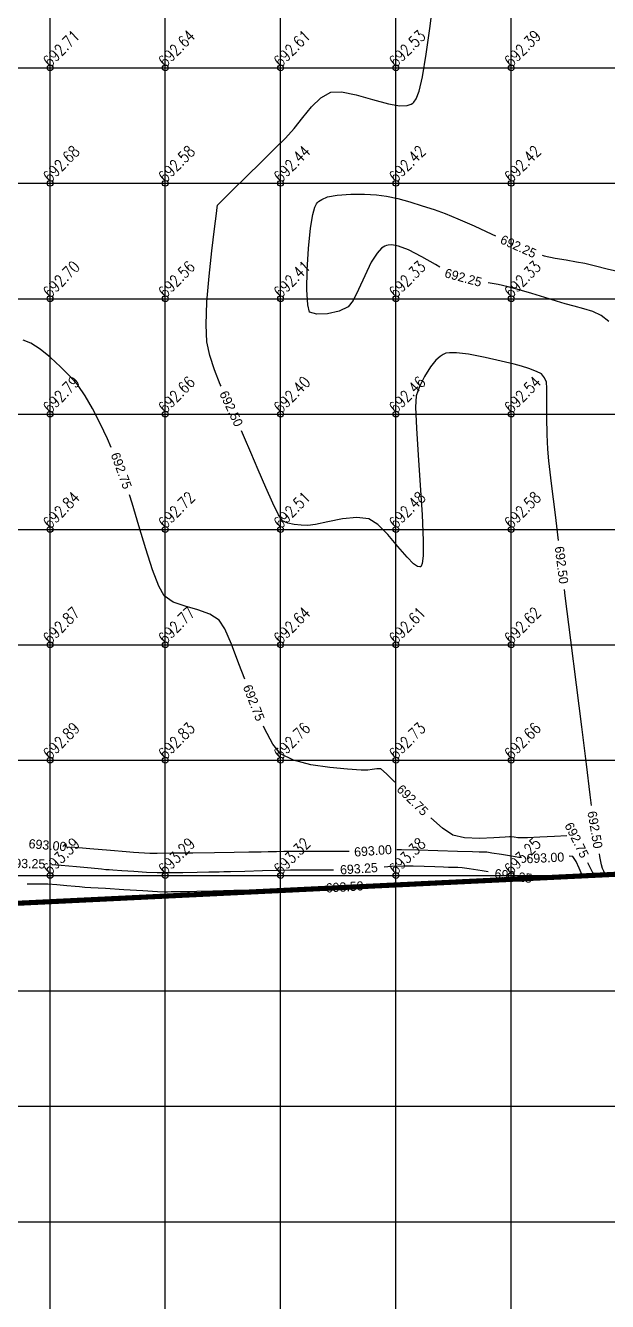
# Model space of a CAD drawing. Header units: millimetres. Extents: x 708400 to 708940, y 1331410 to 1331890.
# Drawn here: x 708618.9 to 708644.2, y 1331506.5 to 1331561.8 of the extents above; entities that cross this region are included whole.
import ezdxf

# ---------------------------------------------------------------- set-up
doc = ezdxf.new("R2010")
doc.units = ezdxf.units.MM
doc.header["$PDMODE"] = 32
doc.header["$PDSIZE"] = 0.25
for name, color, linetype in [('BLOCK LEVELS', 251, 'Continuous'), ('BOUNDARY', 7, 'Continuous'), ('CONT-MJR', 210, 'Continuous'), ('CONT-MNR', 90, 'Continuous'), ('grid', 4, 'Continuous')]:
    doc.layers.add(name, color=color, linetype=linetype)
doc.styles.add('RS', font='romans.shx', dxfattribs={"height": 5})

msp = doc.modelspace()

# ---------------------------------------------------------------- linework, layer by layer
at = {"layer": 'BLOCK LEVELS', "color": 251}
for p in [(708620, 1331560, 692.708), (708625, 1331560, 692.644), (708630, 1331560, 692.609), (708635, 1331560, 692.533), (708640, 1331560, 692.385), (708620, 1331555, 692.678), (708625, 1331555, 692.576), (708630, 1331555, 692.441), (708635, 1331555, 692.418), (708640, 1331555, 692.424), (708620, 1331550, 692.705), (708625, 1331550, 692.557), (708630, 1331550, 692.411), (708635, 1331550, 692.326), (708640, 1331550, 692.332), (708620, 1331545, 692.787), (708625, 1331545, 692.663), (708630, 1331545, 692.404), (708635, 1331545, 692.457), (708640, 1331545, 692.535), (708620, 1331540, 692.843), (708625, 1331540, 692.722), (708630, 1331540, 692.514), (708635, 1331540, 692.485), (708640, 1331540, 692.577), (708620, 1331535, 692.866), (708625, 1331535, 692.773), (708630, 1331535, 692.635), (708635, 1331535, 692.606), (708640, 1331535, 692.619), (708620, 1331530, 692.889), (708625, 1331530, 692.828), (708630, 1331530, 692.757), (708635, 1331530, 692.727), (708640, 1331530, 692.66), (708620, 1331525, 693.386), (708625, 1331525, 693.288), (708630, 1331525, 693.317), (708635, 1331525, 693.381), (708640, 1331525, 693.251)]:
    msp.add_point(p, dxfattribs=at)
at = {"layer": 'BOUNDARY', "ltscale": 0.5, "const_width": 0.221, "elevation": 692.39}
msp.add_lwpolyline([(708485.756, 1331513.718), (708506.417, 1331512.167), (708521.684, 1331513.287), (708545.217, 1331516.153), (708575.447, 1331521.711), (708677.694, 1331526.661), (708702.379, 1331528.237), (708722.343, 1331532.076), (708722.785, 1331547.68), (708720.433, 1331582.346), (708712.318, 1331581.477), (708711.266, 1331622.005), (708710.45, 1331642.096), (708710.067, 1331653.805)], dxfattribs=at)
at = {"layer": 'CONT-MJR', "flags": 128}
for points, elevation in [([(708627.416, 1331546.206), (708627.38, 1331546.287), (708627.131, 1331546.915), (708626.932, 1331547.533), (708626.803, 1331548.124), (708626.765, 1331548.867), (708626.805, 1331549.862), (708626.896, 1331550.977), (708627.013, 1331552.076), (708627.13, 1331553.028), (708627.219, 1331553.698), (708627.254, 1331553.954), (708627.259, 1331554.051), (708627.437, 1331554.227), (708627.89, 1331554.673), (708628.508, 1331555.28), (708629.176, 1331555.938), (708629.782, 1331556.536), (708630.214, 1331556.964), (708630.583, 1331557.382), (708630.958, 1331557.856), (708631.344, 1331558.319), (708631.748, 1331558.706), (708632.175, 1331558.951), (708632.647, 1331558.969), (708633.275, 1331558.833), (708633.978, 1331558.629), (708634.676, 1331558.442), (708635.177, 1331558.365), (708635.491, 1331558.378), (708635.662, 1331558.43), (708635.734, 1331558.472), (708635.783, 1331558.516), (708635.876, 1331558.658), (708636.003, 1331558.99), (708636.153, 1331559.613), (708636.318, 1331560.601), (708636.468, 1331561.714), (708636.615, 1331562.837)], 692.5), ([(708642.052, 1331539.518), (708641.916, 1331540.628), (708641.752, 1331541.995), (708641.638, 1331542.977), (708641.586, 1331543.476), (708641.558, 1331544.111), (708641.547, 1331544.851), (708641.543, 1331545.563), (708641.539, 1331546.116), (708641.525, 1331546.379), (708641.44, 1331546.577), (708641.309, 1331546.744), (708641.103, 1331546.85), (708640.768, 1331546.975), (708640.441, 1331547.076), (708640.135, 1331547.158), (708639.571, 1331547.3), (708638.869, 1331547.459), (708638.146, 1331547.593), (708637.631, 1331547.654), (708637.322, 1331547.657), (708637.167, 1331547.634), (708637.108, 1331547.614), (708637.045, 1331547.583), (708636.919, 1331547.501), (708636.734, 1331547.335), (708636.5, 1331547.051), (708636.239, 1331546.633), (708636.027, 1331546.193), (708635.88, 1331545.785), (708635.852, 1331545.294), (708635.888, 1331544.389), (708635.963, 1331543.214), (708636.053, 1331541.915), (708636.134, 1331540.638), (708636.181, 1331539.527), (708636.177, 1331538.856), (708636.143, 1331538.528), (708636.102, 1331538.411), (708636.076, 1331538.386), (708636.035, 1331538.376), (708635.94, 1331538.395), (708635.765, 1331538.512), (708635.484, 1331538.793), (708635.079, 1331539.267), (708634.647, 1331539.776), (708634.219, 1331540.209), (708633.83, 1331540.456), (708633.311, 1331540.517), (708632.684, 1331540.455), (708632.05, 1331540.335), (708631.513, 1331540.22), (708631.175, 1331540.173), (708630.896, 1331540.184), (708630.594, 1331540.209), (708630.311, 1331540.267), (708630.087, 1331540.377), (708629.915, 1331540.63), (708629.66, 1331541.142), (708629.354, 1331541.822), (708629.027, 1331542.581), (708628.712, 1331543.329), (708628.439, 1331543.975), (708628.308, 1331544.268)], 692.5), ([(708643.487, 1331528.043), (708643.428, 1331528.502), (708643.26, 1331529.822), (708643.055, 1331531.443), (708642.826, 1331533.267), (708642.585, 1331535.195), (708642.345, 1331537.13), (708642.312, 1331537.4)], 692.5), ([(708632.971, 1331526.048), (708632.703, 1331526.048), (708631.948, 1331526.047), (708631.165, 1331526.046), (708630.511, 1331526.045), (708630.142, 1331526.043), (708629.823, 1331526.036), (708629.459, 1331526.027), (708629.156, 1331526.018), (708629.02, 1331526.014), (708628.941, 1331526.013), (708628.863, 1331526.012), (708628.616, 1331526.009), (708627.991, 1331526), (708627.135, 1331525.989), (708626.195, 1331525.977), (708625.315, 1331525.966), (708624.642, 1331525.959), (708624.323, 1331525.957), (708624.092, 1331525.967), (708623.851, 1331525.982), (708623.62, 1331525.998), (708623.3, 1331526.025), (708622.623, 1331526.083), (708621.734, 1331526.159), (708620.923, 1331526.229)], 693), ([(708640.444, 1331525.781), (708640.333, 1331525.789), (708640.016, 1331525.834), (708639.572, 1331525.907), (708639.16, 1331525.977), (708638.936, 1331526.012), (708638.771, 1331526.019), (708638.605, 1331526.021), (708638.316, 1331526.03), (708637.666, 1331526.05), (708636.824, 1331526.075), (708635.96, 1331526.099), (708635.243, 1331526.117), (708635.038, 1331526.119)], 693), ([(708644.094, 1331525.034), (708644.086, 1331525.049), (708644.062, 1331525.094), (708644.013, 1331525.186), (708643.96, 1331525.305), (708643.921, 1331525.472), (708643.849, 1331525.824), (708643.827, 1331525.937)], 692.5), ([(708643.095, 1331524.986), (708643.079, 1331525.019), (708643.035, 1331525.118), (708642.947, 1331525.322), (708642.813, 1331525.613), (708642.678, 1331525.826), (708642.51, 1331525.838)], 693), ([(708631.713, 1331524.442), (708631.611, 1331524.436), (708631.312, 1331524.419), (708631.101, 1331524.417), (708630.883, 1331524.418), (708630.781, 1331524.418), (708630.718, 1331524.418), (708630.468, 1331524.412), (708629.825, 1331524.395), (708628.941, 1331524.373), (708627.968, 1331524.348), (708627.059, 1331524.325), (708626.367, 1331524.307), (708626.045, 1331524.299), (708625.815, 1331524.296), (708625.575, 1331524.293), (708625.391, 1331524.291), (708625.25, 1331524.289), (708625.102, 1331524.286), (708624.961, 1331524.286), (708624.662, 1331524.302), (708624.019, 1331524.339), (708623.206, 1331524.386), (708622.399, 1331524.434), (708621.776, 1331524.471), (708621.511, 1331524.487), (708621.392, 1331524.497), (708621.273, 1331524.507), (708621.097, 1331524.525), (708620.729, 1331524.56), (708620.291, 1331524.598), (708619.906, 1331524.623), (708619.491, 1331524.628), (708619.011, 1331524.627)], 693.5), ([(708636.638, 1331524.673), (708636.611, 1331524.674), (708636.529, 1331524.676), (708636.36, 1331524.681), (708636.122, 1331524.687), (708635.959, 1331524.692), (708635.883, 1331524.694), (708635.806, 1331524.696), (708635.559, 1331524.681), (708634.934, 1331524.642), (708634.08, 1331524.588), (708633.842, 1331524.574)], 693.5)]:
    msp.add_lwpolyline(points, dxfattribs=dict(at, elevation=elevation))
at = {"layer": 'CONT-MNR', "flags": 128}
for points, elevation in [([(708636.905, 1331551.365), (708636.711, 1331551.476), (708636.128, 1331551.813), (708635.543, 1331552.113), (708635.109, 1331552.278), (708634.823, 1331552.333), (708634.658, 1331552.327), (708634.585, 1331552.31), (708634.515, 1331552.282), (708634.378, 1331552.189), (708634.181, 1331551.973), (708633.932, 1331551.578), (708633.645, 1331550.991), (708633.383, 1331550.4), (708633.146, 1331549.915), (708632.934, 1331549.643), (708632.537, 1331549.467), (708632.036, 1331549.35), (708631.564, 1331549.323), (708631.255, 1331549.42), (708631.175, 1331549.731), (708631.141, 1331550.381), (708631.152, 1331551.24), (708631.204, 1331552.178), (708631.296, 1331553.064), (708631.398, 1331553.649), (708631.489, 1331553.971), (708631.557, 1331554.115), (708631.593, 1331554.163), (708631.648, 1331554.215), (708631.784, 1331554.305), (708632.04, 1331554.408), (708632.455, 1331554.493), (708633.041, 1331554.536), (708633.634, 1331554.53), (708634.162, 1331554.5), (708634.594, 1331554.444), (708635.083, 1331554.338), (708635.606, 1331554.196), (708636.139, 1331554.031), (708636.656, 1331553.859), (708637.133, 1331553.692), (708637.686, 1331553.468), (708638.389, 1331553.152), (708639.157, 1331552.794), (708639.312, 1331552.721)], 692.25), ([(708641.348, 1331551.885), (708641.432, 1331551.862), (708641.908, 1331551.763), (708642.387, 1331551.678), (708642.83, 1331551.604), (708643.195, 1331551.537), (708643.65, 1331551.425), (708644.157, 1331551.289), (708644.602, 1331551.189), (708644.875, 1331551.186), (708645.035, 1331551.378), (708645.16, 1331551.676), (708645.315, 1331551.919), (708645.639, 1331552.074), (708646.307, 1331552.34), (708647.147, 1331552.658), (708647.989, 1331552.971), (708648.664, 1331553.221), (708649, 1331553.351), (708649.218, 1331553.454)], 692.25), ([(708644.235, 1331549.015), (708643.901, 1331549.275), (708643.546, 1331549.441), (708643.142, 1331549.567), (708642.728, 1331549.673), (708642.338, 1331549.78), (708641.959, 1331549.897), (708641.455, 1331550.053), (708640.892, 1331550.223), (708640.34, 1331550.384), (708639.867, 1331550.513), (708639.438, 1331550.609), (708639.002, 1331550.691)], 692.25), ([(708622.656, 1331543.558), (708622.492, 1331543.923), (708622.171, 1331544.597), (708621.843, 1331545.236), (708621.52, 1331545.797), (708621.214, 1331546.238), (708620.872, 1331546.63), (708620.46, 1331547.049), (708620.014, 1331547.456), (708619.571, 1331547.81), (708619.169, 1331548.073), (708618.843, 1331548.204)], 692.75), ([(708628.444, 1331533.515), (708628.195, 1331534.176), (708627.864, 1331535.034), (708627.574, 1331535.697), (708627.339, 1331536.072), (708626.933, 1331536.332), (708626.413, 1331536.513), (708625.858, 1331536.669), (708625.346, 1331536.853), (708624.957, 1331537.121), (708624.72, 1331537.538), (708624.447, 1331538.252), (708624.154, 1331539.16), (708623.853, 1331540.156), (708623.561, 1331541.138), (708623.446, 1331541.504)], 692.75), ([(708634.95, 1331529.05), (708634.589, 1331529.415), (708634.35, 1331529.627), (708634.171, 1331529.632), (708633.969, 1331529.59), (708633.775, 1331529.566), (708633.492, 1331529.575), (708632.902, 1331529.607), (708632.132, 1331529.677), (708631.307, 1331529.801), (708630.552, 1331529.995), (708629.994, 1331530.274), (708629.662, 1331530.689), (708629.302, 1331531.381), (708629.263, 1331531.473)], 692.75), ([(708642.412, 1331526.72), (708641.883, 1331526.696), (708641.242, 1331526.666), (708640.7, 1331526.642), (708640.463, 1331526.631), (708640.373, 1331526.633), (708640.284, 1331526.637), (708640.13, 1331526.661), (708639.996, 1331526.683), (708639.927, 1331526.685), (708639.733, 1331526.666), (708639.251, 1331526.631), (708638.619, 1331526.612), (708637.978, 1331526.641), (708637.468, 1331526.751), (708637.018, 1331527.054), (708636.514, 1331527.503)], 692.75), ([(708632.297, 1331525.232), (708632.144, 1331525.233), (708631.907, 1331525.234), (708631.447, 1331525.235), (708630.908, 1331525.234), (708630.43, 1331525.231), (708629.936, 1331525.22), (708629.216, 1331525.202), (708628.453, 1331525.182), (708627.831, 1331525.165), (708627.532, 1331525.157), (708627.33, 1331525.154), (708627.127, 1331525.152), (708626.882, 1331525.147), (708626.384, 1331525.136), (708625.759, 1331525.126), (708625.136, 1331525.119), (708624.642, 1331525.122), (708624.18, 1331525.14), (708623.638, 1331525.17), (708623.119, 1331525.204), (708622.727, 1331525.231), (708622.565, 1331525.242), (708622.494, 1331525.248), (708622.422, 1331525.255), (708622.238, 1331525.272), (708621.778, 1331525.316), (708621.154, 1331525.373), (708620.479, 1331525.432), (708620.074, 1331525.465)], 693.25), ([(708639.006, 1331525.158), (708638.746, 1331525.201), (708638.177, 1331525.295), (708637.877, 1331525.34), (708637.682, 1331525.351), (708637.477, 1331525.354), (708637.282, 1331525.356), (708637.066, 1331525.365), (708636.688, 1331525.38), (708636.223, 1331525.396), (708635.743, 1331525.408), (708635.324, 1331525.409), (708634.805, 1331525.387), (708634.493, 1331525.368)], 693.25), ([(708643.594, 1331525.01), (708643.576, 1331525.048), (708643.523, 1331525.153), (708643.415, 1331525.372), (708643.327, 1331525.551)], 692.75), ([(708641.414, 1331524.905), (708641.388, 1331524.905), (708641.318, 1331524.907), (708641.193, 1331524.909)], 693.25)]:
    msp.add_lwpolyline(points, dxfattribs=dict(at, elevation=elevation))
at = {"layer": 'grid'}
for p, q in [((708620, 1331410), (708620, 1331890)), ((708625, 1331410), (708625, 1331890)), ((708630, 1331410), (708630, 1331890)), ((708635, 1331410), (708635, 1331890)), ((708640, 1331410), (708640, 1331890)), ((708400, 1331560), (708845, 1331560)), ((708400, 1331555), (708845, 1331555)), ((708400, 1331550), (708845, 1331550)), ((708400, 1331545), (708845, 1331545)), ((708400, 1331540), (708845, 1331540)), ((708400, 1331535), (708845, 1331535)), ((708400, 1331530), (708845, 1331530)), ((708400, 1331525), (708845, 1331525)), ((708400, 1331520), (708845, 1331520)), ((708400, 1331515), (708845, 1331515)), ((708400, 1331510), (708845, 1331510))]:
    msp.add_line(p, q, dxfattribs=at)

# ---------------------------------------------------------------- texts
at = {"layer": 'BLOCK LEVELS', "color": 251, "style": 'RS', "width": 0.8}
for s, p in [('692.71', (708620, 1331560, 692.708)), ('692.64', (708625, 1331560, 692.644)), ('692.61', (708630, 1331560, 692.609)), ('692.53', (708635, 1331560, 692.533)), ('692.39', (708640, 1331560, 692.385)), ('692.68', (708620, 1331555, 692.678)), ('692.58', (708625, 1331555, 692.576)), ('692.44', (708630, 1331555, 692.441)), ('692.42', (708635, 1331555, 692.418)), ('692.42', (708640, 1331555, 692.424)), ('692.70', (708620, 1331550, 692.705)), ('692.56', (708625, 1331550, 692.557)), ('692.41', (708630, 1331550, 692.411)), ('692.33', (708635, 1331550, 692.326)), ('692.33', (708640, 1331550, 692.332)), ('692.79', (708620, 1331545, 692.787)), ('692.66', (708625, 1331545, 692.663)), ('692.40', (708630, 1331545, 692.404)), ('692.46', (708635, 1331545, 692.457)), ('692.54', (708640, 1331545, 692.535)), ('692.84', (708620, 1331540, 692.843)), ('692.72', (708625, 1331540, 692.722)), ('692.51', (708630, 1331540, 692.514)), ('692.48', (708635, 1331540, 692.485)), ('692.58', (708640, 1331540, 692.577)), ('692.87', (708620, 1331535, 692.866)), ('692.77', (708625, 1331535, 692.773)), ('692.64', (708630, 1331535, 692.635)), ('692.61', (708635, 1331535, 692.606)), ('692.62', (708640, 1331535, 692.619)), ('692.89', (708620, 1331530, 692.889)), ('692.83', (708625, 1331530, 692.828)), ('692.76', (708630, 1331530, 692.757)), ('692.73', (708635, 1331530, 692.727)), ('692.66', (708640, 1331530, 692.66)), ('693.39', (708620, 1331525, 693.386)), ('693.29', (708625, 1331525, 693.288)), ('693.32', (708630, 1331525, 693.317)), ('693.38', (708635, 1331525, 693.381)), ('693.25', (708640, 1331525, 693.251))]:
    msp.add_text(s, height=0.5, rotation=45.0066, dxfattribs=at).set_placement(p)
at = {"layer": 'CONT-MJR', "char_height": 0.4, "attachment_point": 5}
for s, insert, rotation in [('{692.50}', (708627.857, 1331545.234, 692.5), 295.1216), ('{692.50}', (708642.182, 1331538.459, 692.5), 277.0256), ('{692.50}', (708643.633, 1331526.986, 692.5), 279.687), ('{693.00}', (708619.893, 1331526.317, 693), 355.1177), ('{693.00}', (708634.005, 1331526.075, 693), 4.2048), ('{693.00}', (708641.479, 1331525.767, 693), 2.7083), ('{693.50}', (708632.777, 1331524.508, 693.5), 3.5341)]:
    msp.add_mtext(s, dxfattribs=dict(at, insert=insert, rotation=rotation))
at = {"layer": 'CONT-MNR', "char_height": 0.4, "attachment_point": 5}
for s, insert, rotation in [('{692.25}', (708640.312, 1331552.262, 692.25), 335.811), ('{692.25}', (708637.922, 1331550.914, 692.25), 344.7849), ('{692.75}', (708623.092, 1331542.546, 692.75), 290.0413), ('{692.75}', (708628.838, 1331532.488, 692.75), 291.1991), ('{692.75}', (708635.723, 1331528.267, 692.75), 315.6492), ('{692.75}', (708642.839, 1331526.536, 692.75), 296.5478), ('{693.25}', (708618.975, 1331525.518, 693.25), 358.8998), ('{693.25}', (708633.396, 1331525.297, 693.25), 3.8532), ('{693.25}', (708640.092, 1331524.982, 693.25), 351.9381)]:
    msp.add_mtext(s, dxfattribs=dict(at, insert=insert, rotation=rotation))

doc.saveas('drawing.dxf')
